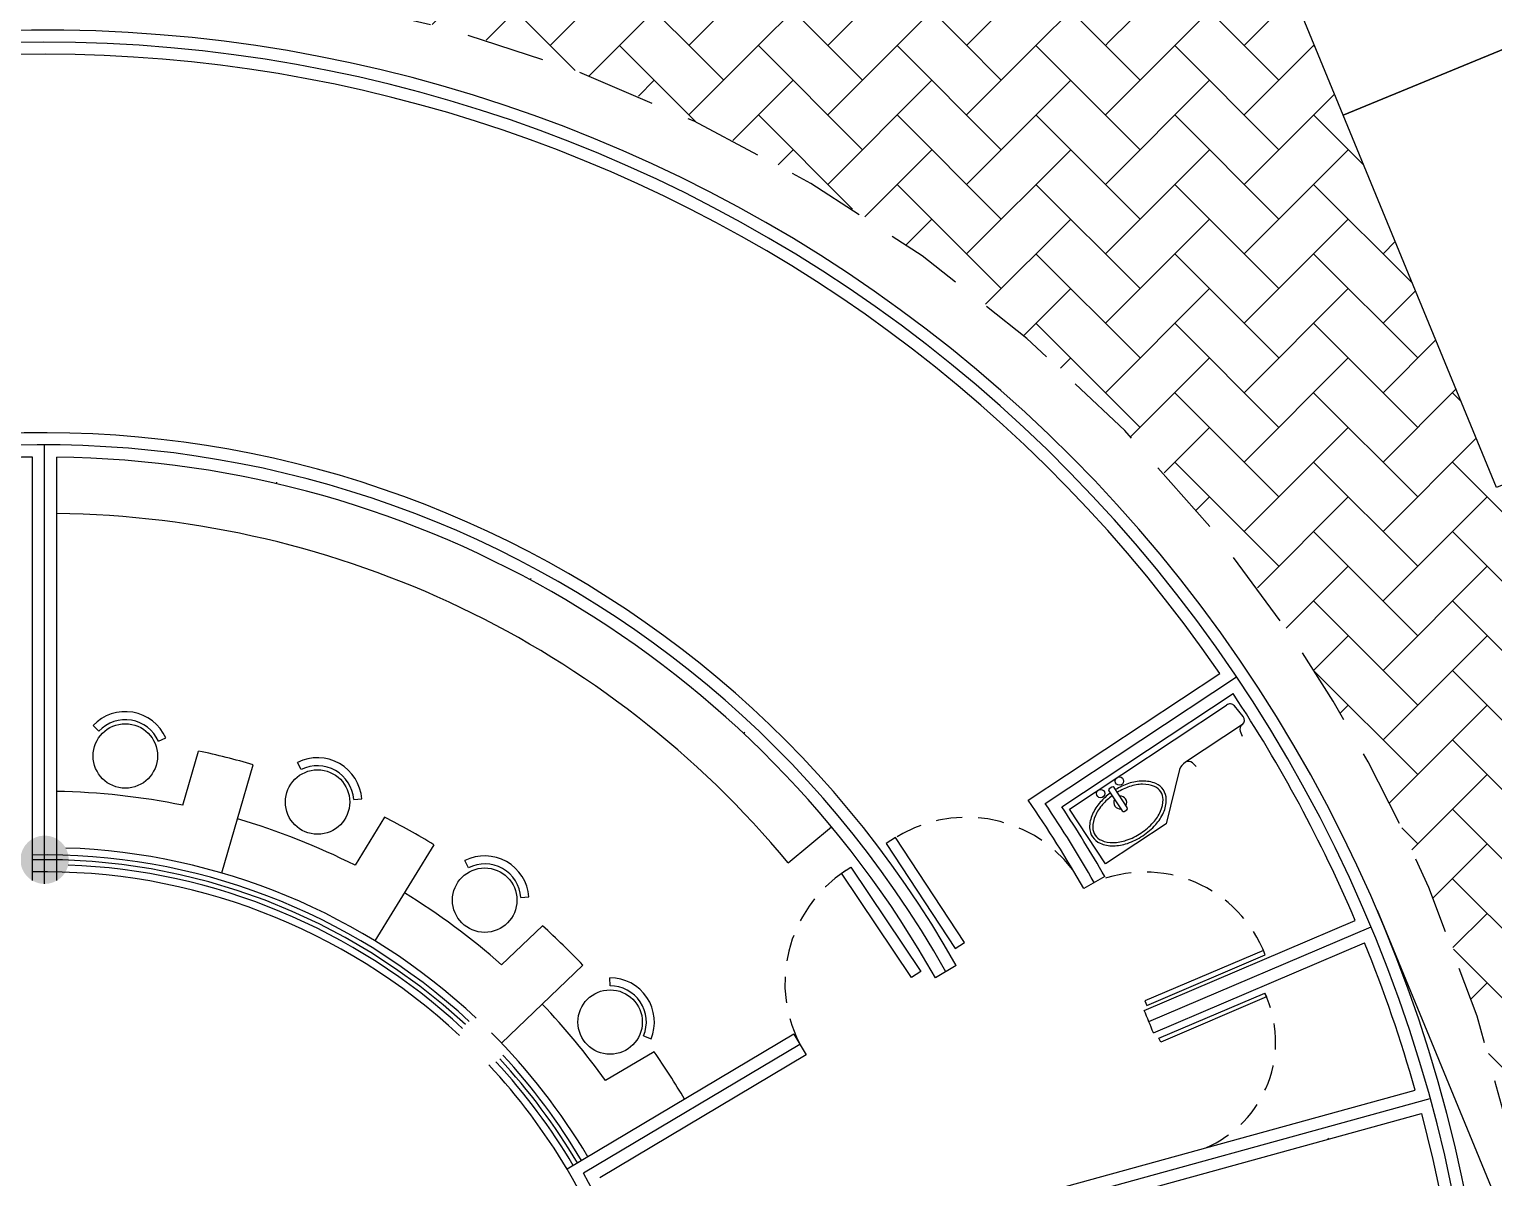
# Model space of a CAD drawing. Header units: millimetres. Extents: x 209.8 to 281.8, y 45 to 110.
# Drawn here: x 252.81 to 261.91, y 65.82 to 72.95 of the extents above; entities that cross this region are included whole.
import ezdxf

# ---------------------------------------------------------------- set-up
doc = ezdxf.new("R2010")
doc.units = ezdxf.units.MM
doc.header["$LTSCALE"] = 0.65
for name, pattern in [('ACAD_ISO10W100', [18, 12, -3, 0, -3]), ('DASHED', [0.75, 0.5, -0.25]), ('HIDDEN', [0.375, 0.25, -0.125])]:
    doc.linetypes.add(name, pattern=pattern)
for name, color, linetype in [('cajones', 235, 'Continuous'), ('columnas', 6, 'Continuous'), ('eje', 1, 'ACAD_ISO10W100'), ('mobiliario', 30, 'Continuous'), ('murodelgado', 1, 'Continuous'), ('murosgrueso', 5, 'Continuous'), ('plazaacceso', 251, 'Continuous'), ('puertas', 20, 'Continuous'), ('vidrios', 4, 'Continuous')]:
    doc.layers.add(name, color=color, linetype=linetype)
pattern_1 = [(45, (0, 0), (4e-17, 0.4310523), [0.9144, -0.3048]), (135, (0.21553, 0.21553), (4e-17, 0.4310523), [0.9144, -0.3048])]

# ---------------------------------------------------------------- blocks, each defined once
blk = doc.blocks.new('LLAVES')
at = {"color": 0, "linetype": 'ByBlock'}
for p, q in [((0.0154, 0.0047), (0.0154, -0.0047)), ((0.0948, 0.0097), (0.0204, 0.0097)), ((0.0998, -0.0047), (0.0998, 0.0047)), ((0.0204, -0.0098), (0.0948, -0.0098))]:
    blk.add_line(p, q, dxfattribs=at)
for centre in [(0.013, 0.0346), (0.013, -0.0355)]:
    blk.add_circle(centre, 0.013, dxfattribs=at)
for centre, start, end in [((0.0204, 0.0047), 90, 180), ((0.0948, 0.0047), 0, 90), ((0.0204, -0.0047), 180, 270), ((0.0948, -0.0047), 270, 360)]:
    blk.add_arc(centre, 0.005, start, end, dxfattribs=at)

msp = doc.modelspace()

# ---------------------------------------------------------------- hatches: boundary and pattern name
at = {"layer": 'columnas'}
h = msp.add_hatch(color=256, dxfattribs=at)
h.paths.add_polyline_path([(252.9054, 67.6431), (252.9054, 67.7931, 0.015003), (253.0553, 67.7976, -0.007501), (253.0554, 67.7931, -0.414214)])
h.paths.add_polyline_path([(253.0553, 67.7976, -0.015003), (252.9054, 67.7931), (252.9054, 67.9431, -0.405453)])
h.paths.add_polyline_path([(252.9054, 67.7931, -0.015003), (252.7554, 67.7976, -0.405453), (252.9054, 67.9431)])
h.paths.add_polyline_path([(252.9054, 67.6431, -0.414214), (252.7554, 67.7931, -0.007501), (252.7554, 67.7976, 0.015003), (252.9054, 67.7931)])
at = {"layer": 'plazaacceso'}
h = msp.add_hatch(dxfattribs=at)
h.set_pattern_fill('AR-HBONE,_O', color=256, scale=0.003)
h.set_pattern_definition(pattern_1)
h.paths.add_polyline_path([(260.9708, 72.4158), (260.7846, 72.8681), (255.6923, 72.8681, -0.132572), (259.8043, 70.254), (261.861, 70.254)])
h.paths.add_polyline_path([(261.9227, 70.1041), (261.861, 70.254), (259.8043, 70.254, -0.157559), (262.1927, 65.0236), (262.6377, 63.9431), (264.4597, 63.9431), (263.8265, 65.4808), (262.8746, 67.7925)])
h.paths.add_polyline_path([(259.3084, 76.4531), (249.9905, 76.4531, -0.003519), (249.9625, 76.4067, -0.201659), (248.5872, 74.6779), (260.0394, 74.6779), (260.0189, 74.7275)])
h.paths.add_polyline_path([(261.2992, 68.79), (261.5738, 68.2798), (261.2398, 68.1), (260.9652, 68.6102)], flags=24)
h.paths.add_polyline_path([(262.0003, 67.3105), (262.1439, 66.9112), (261.7863, 66.7826), (261.6427, 67.1819)], flags=24)
h.paths.add_polyline_path([(249.7175, 75.3544), (250.4858, 74.7178), (250.2433, 74.4251), (249.475, 75.0617)], flags=9)
h = msp.add_hatch(dxfattribs=at)
h.set_pattern_fill('AR-HBONE,_O', color=256, scale=0.003)
h.set_pattern_definition(pattern_1)
h.paths.add_polyline_path([(260.0394, 74.6779), (248.5872, 74.6779, -0.01039), (248.4822, 74.6232), (249.6201, 72.3221, -0.002092), (249.6904, 72.3493, 0.011188), (249.637, 72.7033, -0.166452), (255.6923, 72.8681), (260.7846, 72.8681)])
h.paths.add_polyline_path([(249.7175, 75.3544), (250.4858, 74.7178), (250.2433, 74.4251), (249.475, 75.0617)], flags=9)
h.paths.add_polyline_path([(255.5598, 73.5135), (256.1305, 73.301), (255.9979, 72.9448), (255.4272, 73.1573)], flags=24)

# ---------------------------------------------------------------- linework, layer by layer
at = {"layer": 'cajones'}
msp.add_line((261.181, 67.4805), (266.8182, 53.7905), dxfattribs=at)
for points in [[(260.9708, 72.4158), (260.0189, 74.7275), (264.6423, 76.6313), (265.5942, 74.3196)], [(261.9227, 70.1041), (260.9708, 72.4158), (265.5942, 74.3196), (266.5461, 72.0079)]]:
    msp.add_lwpolyline(points, close=True, dxfattribs=at)
at = {"layer": 'eje'}
for start, end in [(47.23244, 91.11622), (30.74123, 42.76756)]:
    msp.add_arc((252.9054, 63.9431), 3.85, start, end, dxfattribs=at)
at = {"layer": 'mobiliario'}
for p, q in [((259.2699, 68.1069), (260.2459, 68.7523)), ((260.3497, 68.6821), (260.2952, 68.7477)), ((253.243, 68.5917), (253.2066, 68.6259)), ((260.3446, 68.6321), (259.9907, 68.398)), ((260.3312, 68.5904), (260.3423, 68.5612)), ((260.3446, 68.6321), (260.3471, 68.6337)), ((253.6122, 68.5291), (253.6578, 68.5495)), ((253.7632, 68.1312), (253.8616, 68.4682)), ((254.4995, 68.3524), (254.477, 68.397)), ((254.0052, 67.7109), (254.2013, 68.3828)), ((259.9539, 68.354), (259.871, 68.0164)), ((260.0344, 68.3942), (260.057, 68.3725)), ((254.8251, 68.1675), (254.875, 68.1711)), ((255.0173, 68.0578), (254.8338, 67.7584)), ((259.4945, 67.7674), (259.2699, 68.1069)), ((259.871, 68.0164), (259.4945, 67.7674)), ((255.3226, 67.8861), (254.9568, 67.2894)), ((255.5375, 67.7431), (255.515, 67.7878)), ((255.8632, 67.5583), (255.913, 67.5619)), ((255.9974, 67.3826), (255.7436, 67.14)), ((256.2488, 67.1387), (255.7428, 66.6551)), ((256.417, 67.0102), (256.4168, 67.0602)), ((256.6257, 66.6993), (256.6719, 66.6802)), ((256.6902, 66.6013), (256.3884, 66.4218))]:
    msp.add_line(p, q, dxfattribs=at)
for points in [[(259.5241, 68.2068, 0.050781), (259.4615, 68.1498, 0.076871), (259.4131, 68.0756, 0.107155), (259.3956, 67.9939, 0.146462), (259.4135, 67.9348, 0.146462), (259.4608, 67.8953, 0.107155), (259.5429, 67.8794, 0.076871), (259.6301, 67.8948, 0.063889), (259.7256, 67.9417, 0.063889), (259.8061, 68.0112, 0.076871), (259.8545, 68.0854, 0.107155), (259.872, 68.1671, 0.146462), (259.8541, 68.2262, 0.146462), (259.8067, 68.2658, 0.107155), (259.7247, 68.2817, 0.076871), (259.6375, 68.2662, 0.053581), (259.5565, 68.2285, 0.063889)], [(259.536, 68.1907, 0.050781), (259.4764, 68.1365, 0.076871), (259.4313, 68.0674, 0.107155), (259.4156, 67.994, 0.146462), (259.4301, 67.9459, 0.146462), (259.4687, 67.9136, 0.107155), (259.5424, 67.8994, 0.076871), (259.6236, 67.9138, 0.063889), (259.7145, 67.9584, 0.063889), (259.7912, 68.0246, 0.076871), (259.8363, 68.0937, 0.107155), (259.852, 68.1671, 0.146462), (259.8374, 68.2152, 0.146462), (259.7989, 68.2474, 0.107155), (259.7251, 68.2617, 0.076871), (259.644, 68.2473, 0.053581), (259.5669, 68.2114, 0.053581)]]:
    msp.add_lwpolyline(points, format="xyb", dxfattribs=at)
for centre in [(253.4067, 68.4374), (254.6007, 68.1514), (255.6387, 67.5422), (256.4177, 66.7852)]:
    msp.add_circle(centre, 0.2, dxfattribs=at)
for centre, radius, start, end in [((253.4067, 68.4374), 0.275, 24.06881, 136.70731), ((260.2682, 68.7254), 0.035, 39.66869, 129.66869), ((260.3227, 68.6597), 0.035, 309.66869, 39.66869), ((253.4067, 68.4374), 0.225, 24.06881, 136.70731), ((260.3639, 68.6029), 0.035, 123.47545, 200.86101), ((252.9054, 63.9431), 4.625, 73.72758, 78.06762), ((254.6007, 68.1514), 0.275, 4.10083, 116.73934), ((260.0458, 68.3146), 0.1, 123.47545, 156.82686), ((260.0102, 68.369), 0.035, 46.08989, 123.47545), ((254.6007, 68.1514), 0.225, 4.10083, 116.73934), ((252.9054, 63.9431), 4.275, 78.42372, 88.99476), ((259.5862, 68.1483), 0.04, 152.65185, 274.29905), ((259.5862, 68.1483), 0.04, 332.65185, 94.29905), ((252.9054, 63.9431), 4.275, 63.1858, 73.72758), ((252.9054, 63.9431), 4.625, 58.48966, 62.82971), ((255.6387, 67.5422), 0.275, 4.10083, 116.73934), ((255.6387, 67.5422), 0.225, 4.10083, 116.73934), ((252.9054, 63.9431), 4.275, 48.40107, 58.48966), ((252.9054, 63.9431), 4.625, 43.70493, 48.04497), ((256.4177, 66.7852), 0.275, 337.55472, 90.19323), ((256.4177, 66.7852), 0.225, 337.55472, 90.19323), ((252.9054, 63.9431), 4.275, 35.43737, 43.70493), ((252.9054, 63.9431), 4.625, 30.74123, 35.08127)]:
    msp.add_arc(centre, radius, start, end, dxfattribs=at)
at = {"layer": 'murodelgado'}
for p, q in [((252.8304, 67.6632), (252.8304, 70.2927)), ((252.9804, 67.6632), (252.9804, 70.2927)), ((259.0147, 68.1629), (260.2036, 68.949)), ((260.3287, 69.0318), (260.3297, 69.0324)), ((259.2238, 68.1213), (260.2873, 68.8246)), ((257.5231, 67.7741), (257.7924, 67.9976)), ((259.4894, 67.6889), (259.359, 67.6147)), ((259.7348, 66.8569), (261.0454, 67.4161)), ((259.7922, 66.7183), (261.1031, 67.2776)), ((258.5672, 67.1359), (258.4382, 67.0592)), ((257.5582, 66.7103), (256.1499, 65.8727)), ((257.5582, 66.7103), (257.6348, 66.5814)), ((257.6348, 66.5814), (256.3531, 65.819)), ((257.5371, 65.295), (261.4182, 66.3626)), ((257.5769, 65.1503), (261.458, 66.2179))]:
    msp.add_line(p, q, dxfattribs=at)
for radius, start, end in [(9, 224.48514, 111.40914), (8.85, 34.44661, 110.35321), (6.5, 29.4189, 110.41386), (6.35, 90.67674, 110.56005), (6.35, 29.38766, 89.32326), (6, 39.68048, 89.28378), (8.85, 23.10569, 33.47545), (7.425, 29.63648, 34.63302), (7.575, 29.63648, 33.47545), (3.925, 46.91476, 88.08524), (3.775, 46.95244, 91.1384), (8.85, 15.86574, 22.13453), (7.425, 21.94812, 23.10569), (3.925, 30.74123, 45), (3.775, 30.74123, 43.04756), (8.85, 344.55397, 14.89461), (8.25, 14.8593, 14.89461), (3.775, 14.24177, 30.74123)]:
    msp.add_arc((252.9054, 63.9431), radius, start, end, dxfattribs=at)
at = {"layer": 'murosgrueso'}
for p, q in [((252.9054, 67.6431), (252.9054, 70.3681)), ((254.346, 70.1275), (254.3487, 70.1368)), ((255.9258, 69.5397), (255.9208, 69.5315)), ((259.1196, 68.1423), (260.3083, 68.9283)), ((257.254, 68.5836), (257.247, 68.577)), ((259.7638, 66.7878), (261.1436, 67.3764)), ((257.5965, 66.6458), (256.2521, 65.8463)), ((257.5576, 65.2228), (261.5107, 66.3102))]:
    msp.add_line(p, q, dxfattribs=at)
at = {"layer": 'murosgrueso', "linetype": 'DASHED', "ltscale": 1.5}
msp.add_arc((252.9054, 63.9431), 9.35, 224.48514, 110.46003, dxfattribs=at)
at = {"layer": 'murosgrueso'}
for radius, start, end in [(8.925, 224.53343, 110.88402), (6.425, 29.40346, 111.15726), (7.5, 29.63648, 34.04842), (3.85, 14.26395, 29.625)]:
    msp.add_arc((252.9054, 63.9431), radius, start, end, dxfattribs=at)
at = {"layer": 'puertas'}
for points in [[(258.5615, 67.242), (258.6194, 67.2801), (258.1907, 67.9317), (258.1327, 67.8936)], [(258.3467, 67.0995), (258.2891, 67.061), (257.8555, 67.7094), (257.9132, 67.7479)], [(259.7391, 66.9165), (259.7508, 66.8889), (260.4867, 67.2029), (260.4749, 67.2305)], [(259.8371, 66.6615), (259.8266, 66.6862), (260.4836, 66.9656), (260.4941, 66.941)]]:
    msp.add_lwpolyline(points, close=True, dxfattribs=at)
at = {"layer": 'puertas', "linetype": 'HIDDEN'}
for centre, radius, start, end in [((258.6312, 67.2245), 0.8325, 37.65639, 123.98389), ((258.3358, 67.0285), 0.8325, 123.1348, 209.46231), ((259.7391, 66.9165), 0.8, 20.9566, 113.10569), ((259.8371, 66.6615), 0.714, 293.03967, 25.18876)]:
    msp.add_arc(centre, radius, start, end, dxfattribs=at)
at = {"layer": 'vidrios'}
for radius, start, end in [(3.88, 47.17886, 91.11622), (3.82, 47.19591, 87.80409), (3.88, 30.74123, 42.82114), (3.82, 30.74123, 42.80409)]:
    msp.add_arc((252.9054, 63.9431), radius, start, end, dxfattribs=at)

# ---------------------------------------------------------------- block references
at = {"layer": 'mobiliario', "xscale": 2, "yscale": 2, "zscale": 2, "rotation": 303.475450525741}
msp.add_blockref('LLAVES', (259.509, 68.265), dxfattribs=at)

doc.saveas('drawing.dxf')
